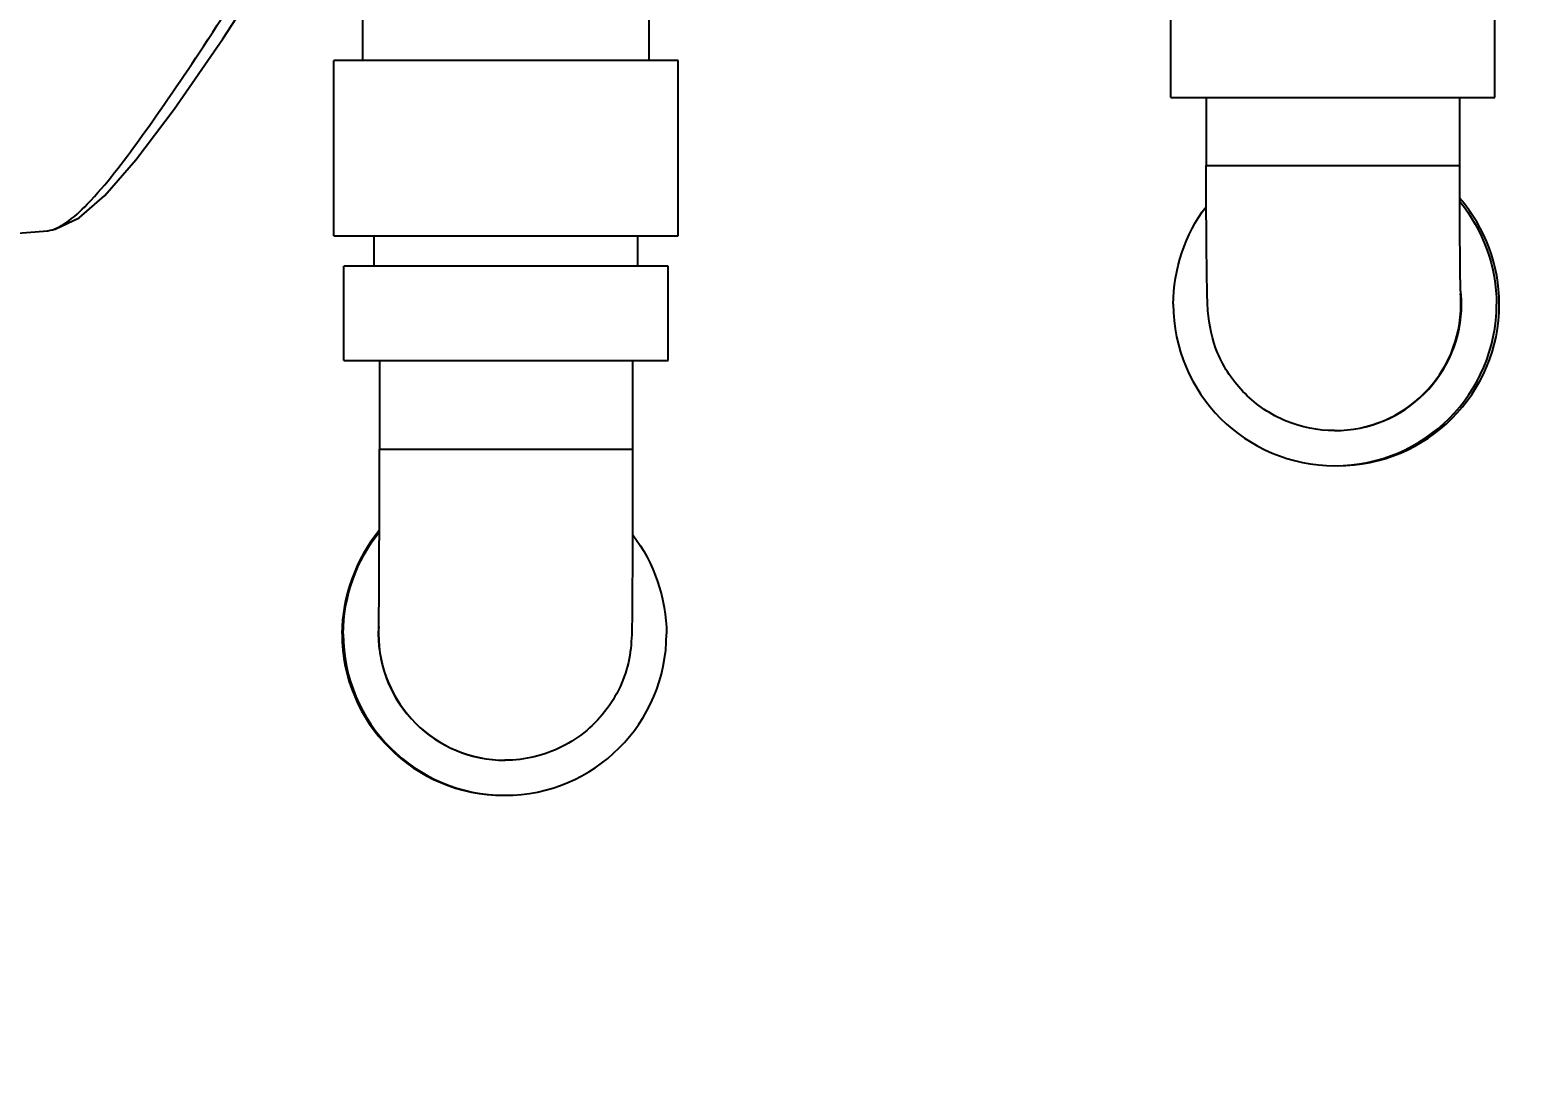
# Model space of a CAD drawing. Header units: millimetres. Extents: x 7426 to 8740, y 124 to 421.
# Drawn here: x 7946.94 to 7955.02, y 287.04 to 292.69 of the extents above; entities that cross this region are included whole.
import ezdxf

# ---------------------------------------------------------------- set-up
doc = ezdxf.new("R2010")
doc.units = ezdxf.units.MM
for name, color, linetype in [('外形图', 7, 'Continuous'), ('多重引线', 7, 'Continuous'), ('尺寸标注', 7, 'Continuous')]:
    doc.layers.add(name, color=color, linetype=linetype)
doc.styles.add('微软雅黑', font='msyh.ttc')
doc.dimstyles.new('尺寸标注_1_20比例', dxfattribs={"dimtxt": 2.1, "dimasz": 1.7, "dimexe": 0.5, "dimexo": 0.4, "dimgap": 0.5, "dimtad": 1, "dimdec": 1, "dimlfac": 20, "dimdsep": 46, "dimtxsty": '微软雅黑', "dimcen": 0.09, "dimadec": 0, "dimazin": 0, "dimtp": 0.01, "dimtm": 0.01, "dimtfac": 1, "dimtdec": 1, "dimtofl": 0, "dimtmove": 0, "dimatfit": 3, "dimfxl": 1, "dimtolj": 1, "dimarcsym": 0})

# ---------------------------------------------------------------- blocks, each defined once
blk = doc.blocks.new('*D1015')
at = {"layer": 'Defpoints', "color": 0}
for p in [(7955.019, 314.0922), (7955.019, 297.9355), (7930.6433, 285.6271)]:
    blk.add_point(p, dxfattribs=at)
at = {"layer": '尺寸标注', "color": 0, "linetype": 'Continuous', "lineweight": -2}
for p, q in [((7930.6433, 286.0271), (7930.6433, 314.5922)), ((7955.019, 298.3355), (7955.019, 314.5922)), ((7932.3433, 314.0922), (7953.319, 314.0922))]:
    blk.add_line(p, q, dxfattribs=at)
at = {"layer": '尺寸标注', "color": 0}
for points in [[(7932.3433, 314.3755), (7932.3433, 313.8088), (7930.6433, 314.0922)], [(7953.319, 313.8088), (7953.319, 314.3755), (7955.019, 314.0922)]]:
    blk.add_solid(points, dxfattribs=at)
at = {"layer": '尺寸标注', "color": 0, "insert": (7942.8312, 315.6781), "char_height": 2.1, "attachment_point": 5, "style": '微软雅黑'}
blk.add_mtext('\\A1;\\A1;487.5', dxfattribs=at)
blk = doc.blocks.new('*D1252')
at = {"layer": 'Defpoints', "color": 0}
for p in [(7955.019, 321.2126), (7955.019, 294.4815), (7929.7433, 267.4557)]:
    blk.add_point(p, dxfattribs=at)
at = {"layer": '多重引线', "color": 0, "lineweight": -2}
for p, q in [((7929.7433, 267.8557), (7929.7433, 321.7126)), ((7955.019, 294.8815), (7955.019, 321.7126)), ((7931.4433, 321.2126), (7953.319, 321.2126))]:
    blk.add_line(p, q, dxfattribs=at)
at = {"layer": '多重引线', "color": 0}
for points in [[(7931.4433, 321.496), (7931.4433, 320.9293), (7929.7433, 321.2126)], [(7953.319, 320.9293), (7953.319, 321.496), (7955.019, 321.2126)]]:
    blk.add_solid(points, dxfattribs=at)
at = {"layer": '多重引线', "color": 0, "insert": (7942.3812, 322.7986), "char_height": 2.1, "attachment_point": 5, "style": '微软雅黑'}
blk.add_mtext('\\A1;505.5', dxfattribs=at)

msp = doc.modelspace()

# ---------------------------------------------------------------- linework, layer by layer
at = {"layer": '外形图', "color": 0, "linetype": 'Continuous'}
for p, q in [((7948.7439, 292.5265), (7948.7439, 292.8315)), ((7950.2939, 292.5265), (7950.2939, 292.8315)), ((7953.1165, 292.3254), (7953.1165, 292.8365)), ((7954.8715, 292.3254), (7954.8715, 292.8365)), ((7948.5864, 291.5764), (7948.5864, 292.5265)), ((7950.4514, 292.5265), (7948.5864, 292.5265)), ((7950.4514, 291.5764), (7950.4514, 292.5265)), ((7953.1165, 292.3254), (7954.8715, 292.3254)), ((7953.309, 292.3254), (7953.309, 291.9564)), ((7954.679, 292.3254), (7954.679, 291.9564)), ((7953.309, 291.9564), (7954.679, 291.9564)), ((7947.0365, 291.604), (7947.0389, 291.6042)), ((7948.5864, 291.5764), (7950.4514, 291.5764)), ((7948.8054, 291.4114), (7948.8054, 291.5764)), ((7950.2324, 291.4114), (7950.2324, 291.5764)), ((7948.6414, 290.9004), (7948.6414, 291.4114)), ((7950.3964, 291.4114), (7948.6414, 291.4114)), ((7950.3964, 290.9004), (7950.3964, 291.4114)), ((7948.6414, 290.9004), (7950.3964, 290.9004)), ((7948.8339, 290.9004), (7948.8339, 290.4214)), ((7950.2039, 290.9004), (7950.2039, 290.4214)), ((7954.0029, 290.5214), (7954.0057, 290.5214)), ((7948.8339, 290.4214), (7950.2039, 290.4214)), ((7949.5136, 288.7363), (7949.5124, 288.7363))]:
    msp.add_line(p, q, dxfattribs=at)
for points in [[(7947.0365, 291.6037), (7947.0785, 291.6115), (7947.2086, 291.6741), (7947.3475, 291.7947), (7947.5156, 291.9877), (7947.7225, 292.2625), (7947.986, 292.6432), (7948.3173, 293.1561)], [(7942.3319, 291.4032), (7944.5628, 291.4106), (7947.0389, 291.6042)]]:
    msp.add_lwpolyline(points, dxfattribs=at)
for centre, radius, start, end in [((7954.0203, 291.2064), 0.8751, 359.99973, 40.89075), ((7954.0041, 291.2063), 0.6838, 0.00575, 4.66453), ((7954.007, 291.2063), 0.6837, 0.00594, 4.69211), ((7954.0057, 291.2064), 0.875, 179.99887, 269.99727), ((7954.0029, 291.2064), 0.685, 270.00273, 0.00131), ((7954.0056, 291.2064), 0.875, 270.00266, 0.0012), ((7954.0057, 291.2064), 0.685, 270.00156, 0.00172), ((7954.0203, 291.2064), 0.875, 270.00273, 0.00113), ((7949.5094, 289.4213), 0.682, 176.92407, 179.99726), ((7949.5116, 289.4213), 0.683, 176.93519, 179.99764), ((7949.5059, 289.4214), 0.875, 180.00043, 269.99896), ((7949.5124, 289.4214), 0.875, 180.00049, 359.99957), ((7949.5124, 289.4214), 0.685, 179.99988, 270.00008), ((7949.5136, 289.4214), 0.685, 180.00031, 269.99889)]:
    msp.add_arc(centre, radius, start, end, dxfattribs=at)
for points, knots in [([(7947.0389, 291.604), (7947.0739, 291.6082), (7947.1537, 291.6515), (7947.3253, 291.815), (7947.571, 292.1418), (7947.9046, 292.632), (7948.2828, 293.2305), (7948.6717, 293.9144), (7949.1675, 294.9585), (7949.4285, 295.8163), (7949.5576, 296.4097)], [0, 0, 0, 0, 0.019255, 0.047233, 0.129589, 0.240589, 0.370862, 0.515084, 0.669082, 1, 1, 1, 1]), ([(7954.0029, 290.5214), (7953.9139, 290.5214), (7953.7339, 290.557), (7953.5068, 290.7089), (7953.3598, 290.9264), (7953.316, 291.1313), (7953.3135, 291.3062), (7953.3092, 291.5685), (7953.309, 291.7915), (7953.309, 291.9564)], [0, 0, 0, 0, 0.146764, 0.293375, 0.439812, 0.567544, 0.632533, 0.72811, 1, 1, 1, 1]), ([(7954.679, 291.9564), (7954.679, 291.8065), (7954.6809, 291.5751), (7954.6813, 291.3435), (7954.685, 291.2621)], [0, 0, 0, 0, 0.647773, 1, 1, 1, 1]), ([(7948.8298, 289.458), (7948.8286, 289.4292), (7948.8339, 289.6583), (7948.8316, 289.7565), (7948.8341, 290.0983), (7948.8339, 290.3041), (7948.8339, 290.4214)], [0, 0, 0, 0, 0.089778, 0.317142, 0.634665, 1, 1, 1, 1]), ([(7950.2039, 290.4214), (7950.2039, 290.2221), (7950.2038, 289.9482), (7950.2017, 289.6256), (7950.201, 289.4525), (7950.1923, 289.2482), (7950.0839, 288.9985), (7949.8342, 288.7872), (7949.6193, 288.7363), (7949.5136, 288.7363)], [0, 0, 0, 0, 0.289189, 0.397508, 0.468062, 0.540568, 0.693207, 0.846542, 1, 1, 1, 1])]:
    msp.add_open_spline(points, degree=3, knots=knots, dxfattribs=at)
for points in [[(7953.1307, 291.2064), (7953.1307, 291.3919), (7953.1958, 291.586), (7953.3077, 291.734)], [(7954.6803, 291.7636), (7954.806, 291.6114), (7954.8807, 291.4038), (7954.8807, 291.2064)], [(7948.8322, 289.9798), (7948.7059, 289.8275), (7948.6308, 289.6193), (7948.6308, 289.4214)], [(7948.6374, 289.4214), (7948.6374, 289.6162), (7948.7099, 289.821), (7948.8327, 289.9724)], [(7950.2046, 289.9565), (7950.3199, 289.8074), (7950.3874, 289.6099), (7950.3874, 289.4214)]]:
    msp.add_open_spline(points, degree=3, dxfattribs=at)

# ---------------------------------------------------------------- dimensions: what is measured, and where the dimension line sits
at = {"layer": '多重引线'}
dim = msp.add_linear_dim(base=(7955.019, 321.2126), p1=(7929.7433, 267.4557), p2=(7955.019, 294.4815), dimstyle='尺寸标注_1_20比例', dxfattribs=at)
dim.commit()
dim.dimension.update_dxf_attribs({"geometry": '*D1252', "text_midpoint": (7942.3812, 322.7986)})
at = {"layer": '尺寸标注', "color": 0, "linetype": 'Continuous'}
dim = msp.add_linear_dim(base=(7955.019, 314.0922), p1=(7930.6433, 285.6271), p2=(7955.019, 297.9355), text='\\A1;487.5', dimstyle='尺寸标注_1_20比例', override={"dimtxsty": '微软雅黑'}, dxfattribs=at)
dim.commit()
dim.dimension.update_dxf_attribs({"geometry": '*D1015', "text_midpoint": (7942.8312, 315.6781)})

doc.saveas('drawing.dxf')
